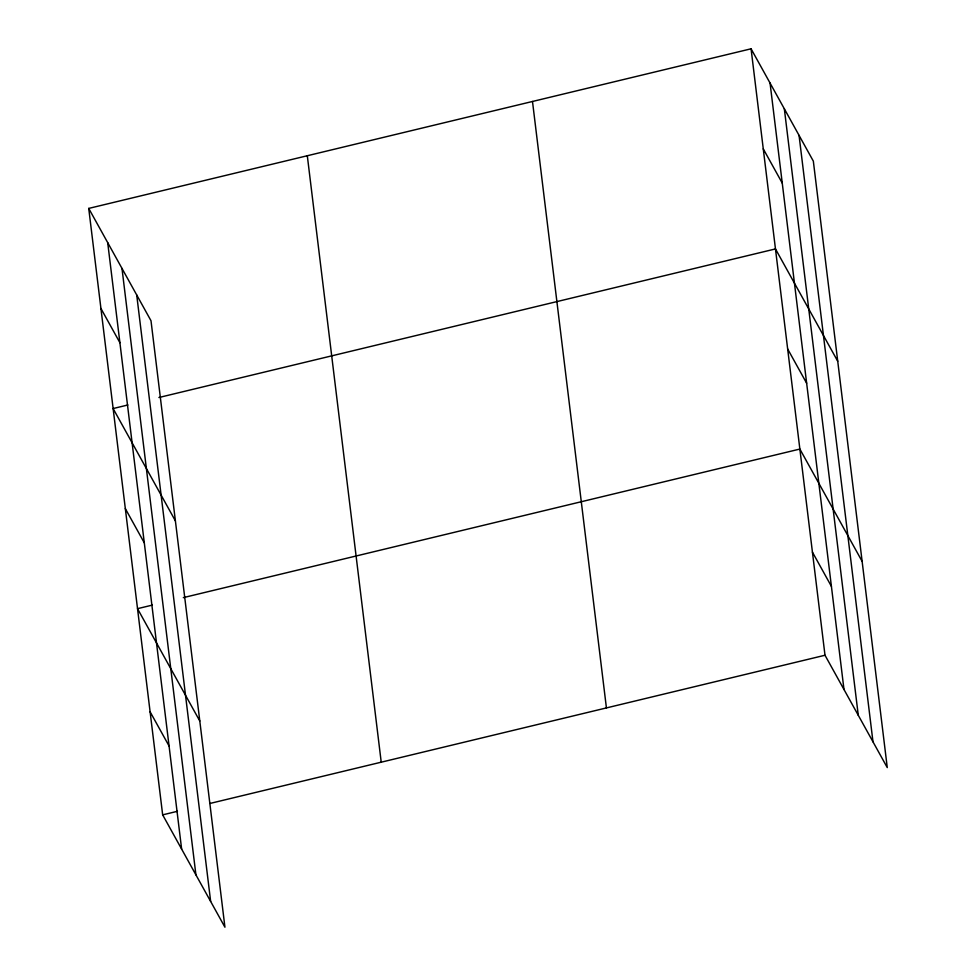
<?xml version="1.0" encoding="UTF-8"?>
<svg xmlns="http://www.w3.org/2000/svg" width="976" height="976" viewBox="0 0 976 976"><rect width="100%" height="100%" fill="white"/><g stroke="black" fill="none" stroke-linecap="round" stroke-linejoin="round"><path stroke-width="1.46" d="M88.731 208.413L150.999 320.75L224.931 927.2L162.663 814.862L88.731 208.413L751.069 48.8L813.337 161.138L887.269 767.587L825.001 655.25L751.069 48.8M127.893 404.979L113.118 408.541L175.399 520.879M158.905 397.513L775.469 248.929L837.737 361.266M152.293 605.108L137.518 608.67L199.787 721.008M183.305 597.641L799.869 449.058L862.137 561.395M162.663 814.862L177.425 811.3M209.913 803.468L825.001 655.25M763.269 148.864L782.252 183.098M787.669 348.993L806.652 383.226M812.435 552.148L831.418 586.393M100.931 308.477L119.902 342.71M125.318 508.606L144.302 542.839M150.084 711.76L169.068 746.006M799.051 135.371L872.983 741.821M784.338 108.812L858.27 715.262M770.052 83.033L843.984 689.483M532.493 101.467L606.425 707.917M307.306 155.745L381.226 762.195M136.713 294.972L210.645 901.421M121.988 268.424L195.92 874.874M107.702 242.646L181.634 849.096"/></g></svg>
